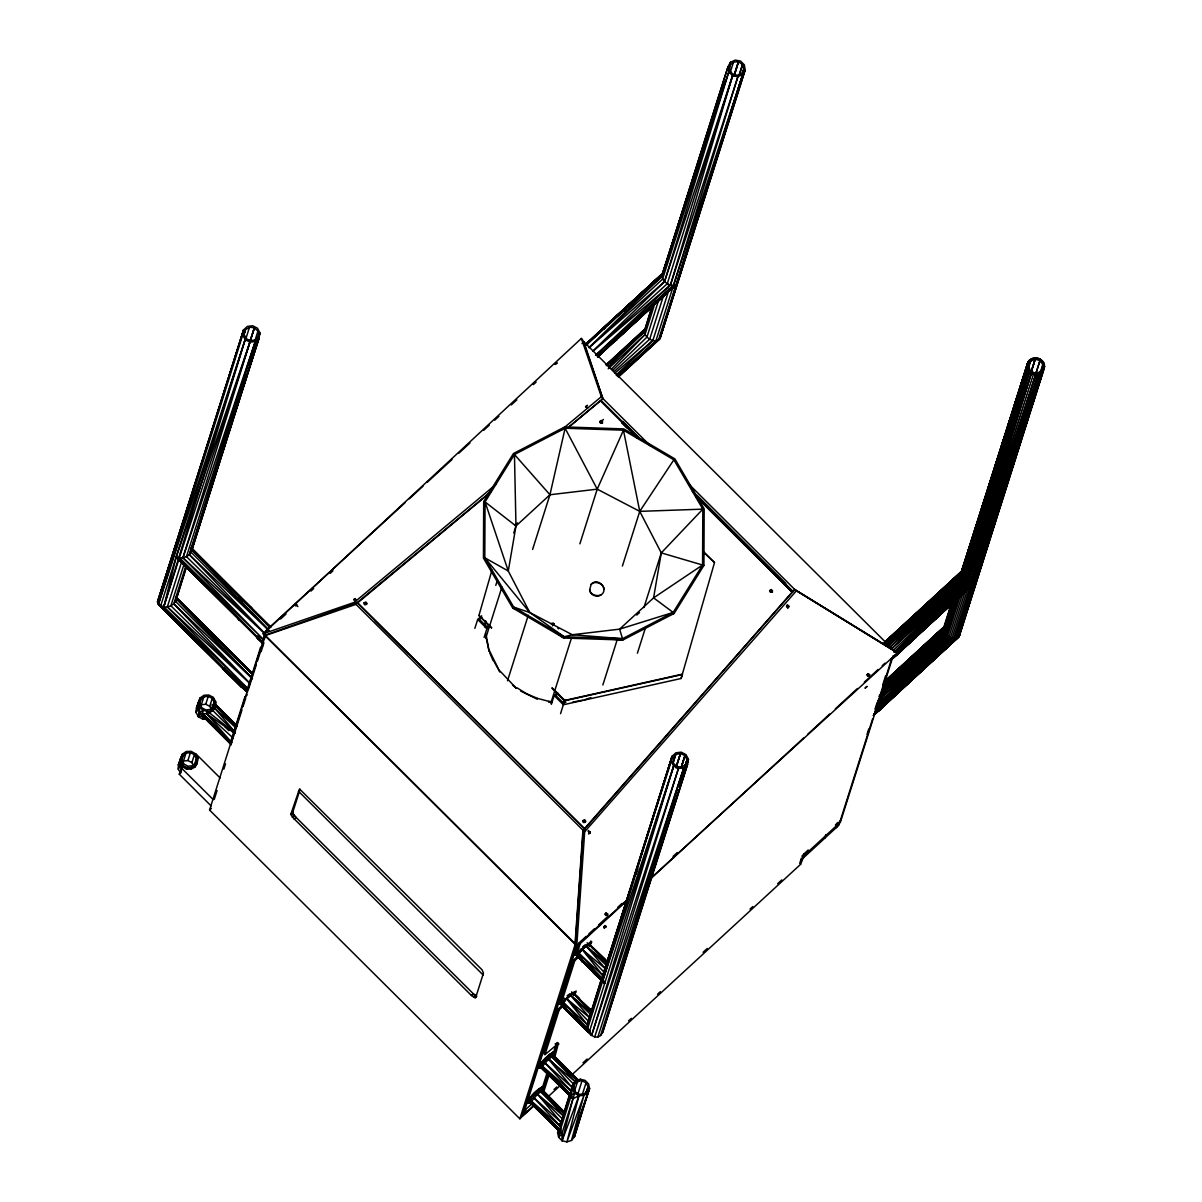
<?xml version="1.0" encoding="UTF-8"?>
<svg xmlns="http://www.w3.org/2000/svg" width="1202" height="1202" viewBox="0 0 1202 1202"><rect width="100%" height="100%" fill="white"/><g stroke="black" fill="none" stroke-linecap="round" stroke-linejoin="round"><path stroke-width="1.5" d="M197.173 759.138L197.158 763.45L194.889 767.116L190.968 769.145L186.46 768.995L182.569 766.711L180.57 758.537L182.298 754.195L186.25 751.505L191.148 751.34L195.445 753.729L197.774 757.936L197.158 763.45L197.774 757.936L197.173 759.138L195.445 753.729M247.702 688.656L223.978 668.507L247.417 692.472L158.409 604.336L242.714 334.967L157.492 601.977L243.57 329.904L242.714 334.967L245.133 339.64L160.602 606.093L247.417 692.472L158.409 604.336L157.492 601.977L243.57 329.904L247.402 326.388L252.72 325.757L257.513 328.251L259.933 332.939L259.061 338.002L191.193 552.259C188.293 557.277 181.442 559.095 176.213 556.932L163.742 606.995L241.121 686.011L222.625 667.516L223.076 669.183L246.861 691.811M247.417 692.472L242.819 687.604M542.673 1086.773L533.988 1093.339L527.768 1100.491L542.673 1086.773L541.216 1089.057L563.828 1111.519L542.703 1090.499L537.504 1094.136L530.382 1102.805L561.875 1133.696L562.1 1140.743L566.878 1141.9L571.491 1140.413L574.451 1136.746L589.581 1088.456L588.559 1083.828L585.104 1080.388L580.311 1079.231L575.698 1080.718C570.965 1085.256 569.628 1093.054 572.948 1098.808L562.1 1140.743L558.645 1137.302L557.623 1132.675L558.434 1129.835M578.883 1080.583L553.776 1055.611L548.563 1059.232L541.441 1067.466L572.948 1098.808L579.003 1095.653L583.902 1095.488L587.838 1092.798L589.581 1088.456L576.599 1126.83M703.921 565.406L704.177 508.852L674.863 458.879L623.838 428.904L564.76 426.935L513.464 453.53L483.7 501.534L483.444 558.089L512.758 608.062L563.783 638.037L622.861 640.005L674.157 613.426L703.921 565.406L700.841 567.479M874.966 714.003L959.241 636.249L1044.508 366.415C1044.838 357.039 1029.859 354.5 1027.394 363.68L961.059 572.888C960.894 579.544 969.233 584.878 975.258 582.369L1044.508 366.415L993.663 525.424M1043.321 370.547L1040.121 373.491L972.749 583.075L891.418 659.537L975.258 582.369L958.58 637.165L873.373 715.521L955.139 638.593L972.102 585.089L975.258 582.369L891.418 659.537L896.602 654.91M878.437 710.878L957.648 637.886L1041.924 372.214L1044.388 367.707L1043.576 362.583L1039.79 358.812L1034.471 357.835L1029.663 360.014L1027.199 364.522L1028.011 369.645L1031.812 373.416L1037.116 374.408L1041.924 372.214L974.101 582.85L916.48 636.234C914.136 639.9 917.547 634.551 916.3 637.24L915.699 637.856M914.692 638.232L915.053 637.466L897.053 653.888L915.233 637.766M223.782 736.796L231.205 744.594L231.4 743.467L202.807 713.672L202.913 710.307L199.457 706.866L198.435 702.238L200.163 697.896L204.1 695.207L208.998 695.041L213.295 697.43L215.639 701.637C217.231 710.322 207.029 716.152 199.667 712.786L199.457 706.866L196.076 712.546L198.405 716.753L202.702 719.142L205.978 719.021M950.677 605.613L943.45 628.406C943.285 635.047 951.623 640.396 957.648 637.886L898.57 691.886M889.074 700.435L873.944 714.288L959.587 635.152L959.647 633.935M563.558 997.735L558.93 1003.955L561.905 999.508M567.134 995.767L568.261 997.134L569.538 993.753L571.025 994.88L565.256 1000.184L562.431 1000.8L561.169 1003.445L562.746 1004.151L561.214 1002.648L558.93 1003.955L562.341 1002.994L560.042 1003.971M586.621 945.719L580.851 951.022L576.569 951.563L574.526 954.794L577.501 950.331M578.132 955.259L578.027 951.623L576.765 954.268L578.342 954.989L576.81 953.471L574.526 954.794L577.937 953.832L575.638 954.809M598.025 356.573L673.526 285.34L676.035 284.634L597.574 356.994L676.035 284.634L617.302 338.784C613.14 342.886 619.21 337.717 616.656 339.43M186.836 565.992L175.597 601.436C172.682 606.439 165.846 608.257 160.602 606.093L241.827 687.304M268.842 626.362L268.978 625.356L270.6 626.843L268.797 625.611L269.443 627.083L251.939 609.053L269.639 626.903L265.657 623.027M485.187 626.738L485.458 621.719M485.353 627.609L485.713 620.923M589.656 589.701L591.189 584.322C598.536 576.374 608.933 589.957 601.165 594.78C596.958 597.95 589.806 595.035 589.656 589.701C590.227 595.486 598.115 596.613 601.165 594.78M607.761 914.166L606.77 913.445L606.093 915.398L607.761 914.166L605.913 913.024L606.649 915.413M869.692 674.893L868.685 674.172L868.009 676.125L869.692 674.893L867.829 673.751L868.565 676.14M651.409 877.655L897.428 652.896L794.642 589.461L582.91 830.417L574.992 944.502L576.765 945.839L626.527 900.388M583.225 830.447L575.367 943.961L265.056 635.197L357.295 602.743L584.848 829.17L583.225 830.447L355.657 604.02M576.765 945.839L584.683 831.754L796.415 590.798L897.428 652.896M552.604 1052.456L552.274 1054.169L577.471 1079.501L553.822 1056.077L552.604 1052.456L546.955 1056.768L573.835 1084.384L572.738 1084.384L571.386 1095.037L541.771 1066.895L538.601 1066.339L545.047 1058.436L553.746 1051.885L538.842 1065.603L548.833 1054.965L553.746 1051.885M574.691 1133.636L574.451 1136.746L587.838 1092.798L571.491 1140.413L583.902 1095.488L566.878 1141.9L579.003 1095.653L574.706 1093.264L572.377 1089.057L571.01 1090.965L542.312 1066.144L539.908 1065.197L542.312 1066.144L571.386 1095.037L574.706 1093.264L561.875 1133.696L558.645 1137.302L559.681 1131.938L557.623 1132.675M730.02 65.239L729.569 69.941L732.394 73.923L737.172 75.305L741.664 73.457L743.783 69.22L742.52 64.608L738.479 61.753L733.536 61.993L730.02 65.239L728.893 68.799M1042.344 369.269L1042.795 364.552L1039.97 360.57L1035.192 359.188L1030.7 361.051L1028.581 365.273L1029.844 369.9L1033.885 372.755L1038.828 372.5L1042.344 369.269L1040.631 374.618M179.278 774.208L182.569 766.711L189.841 767.762L190.968 769.145L194.439 766.275L194.889 767.116L197.398 762.609L194.439 766.275L186.46 768.995L181.592 763.165L180.555 773.051L179.278 774.208L211.116 805.896M231.205 744.594L202.161 715.686L198.405 716.753L199.457 706.866M570.725 1092.738L571.01 1090.094M602.502 977.241L602.773 974.597M199.787 701.051L200.163 697.896L196.452 707.873L196.076 712.546L198.435 702.238L196.452 707.873L199.412 704.207M234.57 731.567L214.662 708.113L215.639 701.637L214.241 703.155L236.689 725.497M887.061 644.272L961.269 575.427L1027.394 363.68M549.374 1120.73L529.736 1102.099L526.957 1103.075C530.382 1097.711 534.905 1090.695 541.531 1087.344L542.748 1090.98L563.753 1111.865M568.486 1093.429L540.81 1067.211L538.015 1068.187L541.922 1063.695L544.972 1062.869L571.867 1087.224L548.563 1059.232L550.2 1054.019M541.486 1091.116L542.628 1086.954L542.703 1090.499L563.738 1112.601M552.439 1056.498L553.686 1052.066L553.776 1055.611L578.523 1081.62L550.231 1055.506M182.809 756.058L182.103 760.28L184.116 764.156L188.083 766.23L192.515 765.719L195.686 762.789L196.407 758.582L194.393 754.691L190.412 752.617L185.994 753.143L182.809 756.058L181.307 760.821M200.674 699.759L199.953 703.966L201.966 707.858L205.948 709.931L210.38 709.405L213.55 706.491L214.272 702.268L212.258 698.392L208.277 696.319L203.859 696.829L200.674 699.759L199.171 704.522M532.606 549.419L549.945 494.758L514.456 454.506L515.974 526.01L508.281 571.01L529.812 612.539L564.159 636.76L622.516 638.698L673.165 612.434L702.569 565.015L702.824 509.152L673.871 459.795L623.462 430.181L565.12 428.243L514.456 454.506L485.052 501.925L484.797 557.788L513.75 607.145L564.159 636.76L572.332 634.746L619.616 629.142L673.165 612.434L653.587 597.875L661.28 552.89L702.824 509.152L639.749 511.361L597.229 489.154L549.945 494.758L515.974 526.01L513.735 533.072M574.451 1084.204L573.73 1088.411L575.743 1092.302L579.725 1094.376L584.157 1093.85L587.327 1090.92L588.048 1086.713L586.035 1082.837L582.053 1080.748L577.636 1081.274L574.451 1084.204L572.768 1089.508M591.159 1010.386L573.099 993.077L566.488 998.486L561.424 1004.917L591.624 1035.388L594.689 1036.995L597.845 1037.041L600.609 1035.523L602.578 1032.683L687.574 764.382L688.445 759.318L686.026 754.646L681.233 752.152L675.915 752.783L672.098 756.298L603.164 979.54L604.726 983.311L577.02 955.755L582.084 949.31L588.695 943.901L608.062 962.532M618.669 376.632L660.018 338.513L745.165 69.971L742.701 74.479L673.526 285.34C668.282 285.325 662.843 281.704 661.791 276.385L727.976 66.786L730.44 62.279L735.248 60.1L740.567 61.077L744.354 64.848L745.165 69.971L660.018 338.513L658.426 340.151C652.596 342.42 645.399 337.882 644.182 331.887L651.935 306.39M249.55 365.092L259.933 332.939L191.193 552.259L269.263 630.689M588.424 831.589L588.574 830.852L590.272 832.731L588.589 833.963L589.265 832.024L590.317 832.054L588.424 831.589L589.821 833.497M879.443 710.517L880.57 709.09L879.443 709.405L897.083 693.569L879.443 710.517L880.405 708.88L873.809 714.153L956.491 638.367L973.77 583.871L895.43 655.976M897.053 655L914.692 638.052L897.323 654.158C897.353 654.339 897.939 654.234 897.864 653.377L914.692 638.052L897.999 653.452M896.557 694.26L956.491 638.367M187.707 632.297L246.801 691.616L160.602 606.093L223.347 668.342M622.937 913.505L672.098 756.298L602.788 975.468L578.688 953.111L582.775 960.774L603.164 979.54L602.788 975.468L671.227 761.362L673.646 766.035L603.164 979.54L582.775 960.774C577.501 961.059 590.588 965.116 577.02 955.755L583.015 961.315M582.159 960.714L583.316 962.471L577.02 955.755C587.342 967.009 596.568 974.882 594.389 973.5L604.726 983.311L594.209 972.208M606.785 961.375L589.386 944.366L593.653 949.174M246.786 691.631L158.409 604.336L245.133 339.64L249.926 342.149L176.213 556.932L263.013 643.31L239.213 618.925C235.667 617.062 241.497 623.012 239.213 618.925L179.338 557.818L249.926 342.149L255.245 341.518L259.061 338.002L191.689 549.66L268.031 629.307M251.398 673.451L175.597 597.304L232.963 655.075L224.834 647.262M250.377 607.972L251.564 608.858L191.223 548.187L252.36 609.008L191.193 548.127L264.215 621.449M263.283 640.005C250.677 629.623 260.308 643.386 257.694 637.3L179.338 557.818L263.358 639.389L182.944 557.713L249.926 342.149M549.945 494.758L565.12 428.243L597.229 489.154L579.875 543.83M560.012 1124.817L560.853 1122.142L533.898 1097.757L530.863 1098.598L530.112 1100.296L527.362 1101.783L530.382 1102.805L561.875 1133.696L559.937 1125.853L569.763 1093.85M567.314 1010.431L561.424 1004.917L589.13 1032.488L673.646 766.035L678.439 768.529L594.689 1036.995L683.758 767.898L600.609 1035.523L687.574 764.382L683.758 767.898L678.439 768.529L591.624 1035.388L587.568 1028.717L587.192 1024.645L601.541 978.368M672.098 756.298L602.788 975.468L582.084 949.31L605.613 968.887L585.915 945.794L607.265 963.824M602.578 1032.683L678.875 789.669M180.601 761.257L182.298 754.195L178.332 764.923L178.317 769.235L180.555 773.051L182.058 768.288M542.012 1087.96L541.847 1090.605L542.267 1088.065L541.847 1090.605L542.748 1090.98L541.216 1089.057L540.81 1091.401L563.062 1115.125M553.581 1056.738L552.274 1054.169L551.883 1056.513L576.599 1082.867L548.563 1059.232L544.476 1060.795L543.499 1060.179L538.842 1065.603L539.758 1065.423M572.738 1084.384L571.01 1090.965L544.972 1062.869L544.476 1060.795M366.49 604.396L366.279 602.262L364.071 602.833L364.852 604.831L366.49 604.396L366.655 603.073M602.472 422.909L601.451 420.384L600.053 421.346L600.204 422.698L602.472 422.909L600.204 422.698M585.374 822.198L585.164 820.064L582.955 820.635L583.736 822.619L585.374 822.198L585.539 820.861M772.42 592L771.399 589.491L770.001 590.437L770.151 591.805L772.42 592L770.151 591.805M576.344 1126.71L577.877 1121.346M586.02 1092.753L587.027 1089.177M491.543 628.075L478.922 615.514L491.964 570.139M553.897 623.628L553.852 624.92L553.251 622.982L551.327 624.214M552.139 687.845L564.76 700.405L682.481 674.127L681.098 678.499L563.377 704.763L564.865 699.549M681.098 678.499L714.514 562.596L703.966 552.094M687.048 759.98L684.794 767.086L687.048 759.98L685.741 764.517L681.684 767.101L676.741 766.515L673.255 763.045L672.85 758.312L675.704 754.525L680.497 753.459L684.975 755.607L687.048 759.98L684.794 767.131M592.736 351.209L664.556 281.599L728.788 71.91L662.618 279.029L589.04 347.498L661.791 276.385L727.976 66.786L728.788 71.91L732.589 75.681L670.461 285.009L595.591 355.251M734.692 74.254L738.479 61.753L733.851 75.981M181.757 561.439L167.348 606.89L247.792 688.521L163.742 606.995L245.133 339.64M673.646 766.035L591.624 1035.388L571.085 1014.518M1031.391 371.719L1035.192 359.188L1031.151 371.643M733.536 61.993L730.095 72.676M250.016 342.059L254.403 327.77L249.475 327.199L245.403 329.784L243.705 335.133L245.403 329.784L244.096 334.321L246.17 338.679L250.662 340.842L255.44 339.775L258.31 335.974L257.889 331.241L254.403 327.77L249.715 342.029L254.403 327.77M255.245 341.518L186.46 556.616L265.417 634.235L182.944 557.713L255.245 341.518L189.36 554.708L265.507 634.175M722.702 87.34L724.37 81.976M730.44 62.279L728.728 67.612M597.469 356.528L673.526 285.34L737.893 76.673L742.701 74.479L660.018 338.513L622.681 372.44M528.7 1100.311L527.768 1100.491L529.451 1098.463L530.863 1098.598L531.254 1101.047L529.631 1101.077C528.054 1102.565 532.231 1103.541 529.451 1102.369L527.017 1102.895L529.887 1100.476L531.254 1101.047L559.937 1125.853L569.838 1094.691L570.755 1097.05L560.327 1129.925L530.698 1101.798L527.543 1101.227L529.887 1100.476L528.835 1100.1L531.254 1101.047L560.327 1129.925M540.524 1063.575L541.922 1063.695L542.312 1066.144L540.69 1066.189C539.202 1067.812 543.409 1068.683 540.344 1067.301L538.436 1066.895L540.96 1065.588L538.075 1068.007L541.441 1067.466L572.948 1098.808L541.771 1066.895M676.095 767.747L680.497 753.459L676.395 765.899M681.113 768.108L684.975 755.607L680.888 768.093M245.599 339.685L249.475 327.199M660.424 336.199L689.693 241.587M1028.476 368.218L1030.7 361.051M899.727 651.289L891.538 658.786L974.101 582.85L1040.121 373.491L1035.763 374.453L971.261 583.045L896.452 652.355M255.125 340.166L257.889 331.241M1028.236 370.036L963.208 578.718L890.171 647.007L964.41 579.905L1031.406 373.191L1028.236 370.036L1027.079 365.829L961.059 572.888L885.649 643.416L961.269 575.427L1027.364 367.992L961.84 576.765L888.563 645.489L962.682 578.072L1028.236 370.036L961.84 576.765L887.091 644.347M1031.406 373.191L966.528 581.437L893.146 650.372L968.091 582.204L1035.763 374.453L1031.406 373.191L965.086 580.461L891.749 648.674L966.528 581.437L1033.51 374.107L968.091 582.204L894.243 652.07M1036.049 373.116L1039.97 360.57L1035.944 373.026M163.742 584.472L166.522 575.578M171 561.334L178.257 538.195M179.368 534.635L243.57 329.904M732.589 75.681L667.305 283.687L592.887 351.315L670.461 285.009L737.893 76.673L732.589 75.681L664.556 281.599L589.145 347.633M734.557 74.254L738.479 61.753M739.185 75.29L742.52 64.608L739.095 75.275M607.28 963.538L612.314 947.446M615.664 936.734L620.698 920.657M970.254 547L975.273 530.968M977.511 523.847L1028.266 361.697L961.059 572.888L884.492 643.07M888.639 645.594L963.208 578.718L1029.603 371.809L964.41 579.905L891.719 648.644M1040 373.461L1042.795 364.552M680.001 786.108L688.445 759.318L679.851 786.048M1031.271 371.658L1035.192 359.188M967.294 607.581L962.201 623.673L968.527 604.035M970.69 596.838L976.91 577.155M981.433 562.852L986.526 546.745M993.318 525.274L996.142 516.319M1001.792 498.439L1005.758 485.908M1010.281 471.59L1015.374 455.498M163.742 606.995L178.707 559.847L262.382 642.454L198.946 578.703M183.801 565.03L170.864 605.793L249.821 683.412L167.348 606.89M249.911 683.352L173.764 603.87L185.469 566.998M186.07 567.374L175.597 601.436L252.345 678.529M185.994 753.143L183.485 761.076L187.903 760.55L191.884 762.624L193.898 766.515M203.859 696.829L201.335 704.763L205.767 704.237L209.734 706.325L211.762 710.202L214.272 702.268M198.405 716.753L199.667 712.786L202.913 710.307L207.691 711.464L233.864 732.213M187.903 760.55L190.412 752.617M205.767 704.237L208.277 696.319M191.884 762.624L194.393 754.691M209.734 706.325L212.258 698.392M194.393 764.923L196.407 758.582M247.327 694.741L244.832 697.025L230.619 741.829L231.55 742.746L241.933 710.006M262.922 645.579L260.428 647.863L247.101 689.888L248.018 690.804M405.119 502.631L265.837 630.81L262.697 640.726L263.614 641.643M209.554 810.043L264.891 635.573L575.202 944.336L519.85 1118.807L209.554 810.043L211.417 808.33M243.029 706.566L245.764 697.941L244.832 697.025M248.574 689.062L256.357 664.541M257.468 661.04L261.36 648.779L260.428 647.863M264.139 639.99L265.191 636.684M214.241 799.42L217.066 790.525M223.842 769.16L225.525 763.826M261.104 651.664L263.929 642.769M290.959 813.844L299.508 788.963L482.062 969.834L483.474 973.049L475.676 997.63L471.469 995.541L292.371 817.059L290.959 813.844L292.822 812.131L300.064 789.308M474.85 628.376L477.675 619.481L481.656 615.815M478.922 615.514L491.678 627.684M495.78 585.389L496.892 581.873M484.105 637.481L486.9 628.676L489.56 626.227M485.713 638.202L501.925 587.087M486.479 639.239L489.124 651.349L485.999 634.25M493.962 661.265L499.882 671.948L489.379 650.552M507.499 680.798L528.294 615.229M500.137 671.152L516.394 688.385L512.578 685.14M551.568 623.357L553.776 624.033M608.407 366.775L644.182 331.887L652.671 305.113M650.567 314.068L652.22 308.854M663.774 272.433L668.868 256.402M673.375 242.158L676.2 233.248M682.991 211.883L684.674 206.534M691.466 185.168L697.671 165.576M701.067 154.893L708.414 131.739M710.667 124.617L716.888 105.025M720.268 94.342L724.22 81.871L662.197 274.071L585.69 345.395M552.424 625.821L553.972 624.514M611.307 369.224L645.008 334.532L654.985 303.099M658.486 300.725L646.946 337.101L612.374 370.622M663.549 295.542L649.696 339.204L613.861 371.764M558.66 628.901L557.878 628.391M516.65 687.589L526.626 693.764L537.459 698.392L537.204 699.203L520.676 691.03M616.1 375.009L652.851 340.527L669.274 288.735M617.963 376.526L655.916 340.857L672.895 287.353L645.429 312.295M742.641 72.811L743.783 69.22M742.701 74.479L658.426 340.151L618.564 376.827M552.289 701.728L548.908 701.367L548.653 702.163L552.034 702.524M550.862 703.005L571.536 637.811M551.342 704.387L554.137 695.567L556.796 693.118M591.189 584.322C594.524 580.01 604.726 584.037 603.99 589.461M560.553 713.657L564.895 699.804M622.411 566.037L639.749 511.361L673.871 459.795M602.848 684.99L617.392 639.163M643.926 607.566L661.28 552.89L639.749 511.361L623.462 430.181L597.229 489.154M637.406 653.197L645.79 626.753M576.494 944.411L521.713 1117.094L519.85 1118.807M563.257 1004.346L558.284 1008.914L544.07 1053.718L544.987 1054.635L558.389 1043.426L554.948 1056.498M577.606 956.326L573.88 959.752L560.538 1001.777L561.469 1002.693L572.452 992.852L576.224 991.094L573.639 995.602M586.185 936.358L579.289 942.699L576.149 952.615L577.065 953.532L588.048 943.675L591.82 941.917L589.235 946.44M544.987 1054.635L559.2 1009.83L562.927 1006.405M561.469 1002.693L574.796 960.668L578.523 957.243M577.065 953.532L580.205 943.615L627.098 900.478M562.536 1004.421L565.631 999.688L571.987 994.189M566.638 1011.032L561.424 1004.917L589.13 1032.488L565.796 1009.8L567.179 1009.935L587.568 1028.717L602.533 981.553L577.02 955.755L581.993 960.233M541.681 1089.913L547.541 1071.478M552.394 1056.167L556.556 1043.051M542.793 1091.04L548.413 1073.311M553.476 1057.354L557.473 1042.51L558.885 1044.102M588.319 945.508L590.888 941.001M543.71 1091.957L549.329 1074.227M714.514 562.596L703.831 552.499M577.711 1022.061L577.2 1020.378L587.568 1028.717L563.092 1002.288L567.945 1011.408L577.982 1021.805M563.092 1002.288L587.192 1024.645L601.601 979.194M591.684 1012.79L596.703 996.984M600.038 986.451L601.706 981.178M636.143 874.079L637.841 868.73M568.846 1100.1L570.499 1094.872M574.271 1091.897L577.636 1081.274M681.008 768.123L684.975 755.607M577.561 1094.902L582.053 1080.748M582.114 1095.217L586.035 1082.837M585.81 1093.79L588.048 1086.713M801.418 858.033L799.721 863.382L800.637 864.298L571.521 1075.144M800.637 864.298L804.063 855.614L840.423 822.078L893.251 655.541M824.692 838.275L825.819 834.729M835.886 827.983L837.569 822.649M836.998 826.961L838.125 823.4M867.048 734.347L868.73 729.028M875.477 707.768L877.159 702.464M882.779 684.749L885.589 675.885M872.682 718.631L838.861 825.248L801.253 859.851M875.417 710.006L890.847 661.34M951.338 604.621L943.405 629.623L883.109 685.11M1027.079 365.829L961.014 574.12L885.649 643.476M1028.266 361.697L962.066 570.875L884.507 643.01M883.2 687.033L943.66 630.93L952.615 602.728M970.269 547.226L975.423 530.983M979.885 516.92L987.293 493.586M989.501 486.6L994.64 470.433M999.117 456.294L1003.114 443.718M1008.733 425.989L1010.461 420.565M1018.349 395.683L1021.189 386.728M881.817 690.819L944.231 632.267L954.208 600.835M879.248 696.108L945.072 633.589L956.642 597.139M957.693 596.087L945.598 634.22L879.323 696.198L946.169 634.836L958.264 596.718M1029.603 371.809L963.779 579.334L890.201 647.037M960.143 596.042L947.476 635.978L878.211 700.405L946.8 635.422L959.451 595.546M876.904 704.612L948.919 636.94L962.772 593.277M875.281 708.849L950.481 637.721L965.582 590.107M968.496 586.471L952.074 638.262L875.341 708.88M1035.763 374.453L969.683 582.745L894.318 652.1M955.139 638.593L874.786 711.644L953.652 638.547L970.33 585.96L972.102 585.089L933.879 620.067M958.58 637.165L1044.508 366.415M878.993 710.427L873.373 715.521L959.241 636.249L1044.192 368.563M675.945 767.672L680.497 753.459M597.845 1037.041L683.758 767.898M970.81 596.898L991.38 532.576M259.061 338.002L189.36 554.708L269.203 630.78M648.329 884.071L651.199 875.161M656.923 857.342L663.234 837.734M671.257 812.792L675.269 800.307M898.089 693.359L898.976 692.021L897.083 693.734M229.958 425.824L231.685 420.475M240.911 391.882L246.094 375.805M608.497 960.037L612.524 947.627M559.937 1124.982L560.853 1122.142L536.377 1092.768L535.882 1091.671L541.531 1087.344M728.788 71.91L661.791 276.385L585.735 345.44M883.124 684.824L945.388 625.671L885.573 680.888M567.179 1009.935L561.424 1004.917L568.531 1011.904M566.773 1009.605L561.424 1004.917L566.908 1010.191M567.78 1010.777L589.13 1032.488L578.372 1022.166M585.584 406.712L587.417 405.45L585.584 406.712L587.553 408.274M581.407 948.754L583.856 947.972L585.134 944.577M562.1 1140.743L579.003 1095.653M579.77 999.087L573.79 993.528L580.01 1000.334L573.099 993.077L592.135 1012.67M251.428 607.686L250.392 607.055L252.225 609.113M251.999 673.33L234.916 656.142L235.382 657.87L175.612 597.334L252.645 674.022L176.093 598.836L252.435 678.469M270.285 626.452L268.872 625.686M539.142 1088.907L537.504 1094.136L533.403 1095.683L532.426 1095.082L529.451 1098.463M552.499 1055.146L553.16 1053.733L552.544 1056.227M541.426 1090.034L542.087 1088.621L541.291 1090.259M587.538 344.568L586.501 343.456L585.84 344.553M585.329 344.478L662.407 273.68L621.735 311.438M241.827 686.718C239.784 684.359 245.974 690.203 242.098 686.462M574.451 1083.167L575.698 1080.718M577.291 1021.024L567.284 1011.137M899.051 691.766L898.089 692.262M597.304 355.236L598.972 355.867L597.694 354.605L598.972 355.867L597.74 354.71L598.19 356.919M181.592 763.165L178.317 769.235L180.57 758.537L178.332 764.923L179.849 762.474M241.362 685.936L241.557 687.559M615.8 339.775L597.83 356.153L676.035 284.634L617.302 338.784L615.8 337.657L616.731 339.264L615.048 338.348L616.07 339.956L615.048 338.348M235.427 733.055L212.829 710.562L215.158 705.514L236.599 725.738M582.129 961.209L577.02 955.755M583.391 961.615L604.726 983.311L592.887 971.862M238.447 618.399L176.213 556.932L263.013 643.31L256.627 636.729M239.829 619.781L263.013 643.31L256.732 637.361M617.783 315.495L603.194 328.311L662.407 273.695L606.169 325.727M540.735 1064.762L548.142 1056.498M529.676 1099.665L531.059 1097.471M604.516 927.809L606.063 926.472L604.516 927.809L603.72 926.742L605.718 926.637L604.907 925.645M575.097 953.802L576.569 951.563M559.501 1002.964L560.973 1000.74L562.431 1000.8L563.152 1002.874L561.214 1002.648M592.796 971.216L603.164 979.54L578.688 953.111M572.723 994.685L574.796 991.755L575.713 992.687M366.73 603.539L365.543 602.367L364.071 602.833M602.638 421.571L600.053 421.346M585.614 821.342L584.427 820.155L582.955 820.635M772.586 590.663L770.001 590.437M593.983 973.425L594.464 972.643M257.739 637.916L263.013 643.31L258.31 638.157M590.092 1009.364L590.843 1010.116L582.925 1002.618M787.806 607.927L786.529 606.259L787.07 605.538L788.933 606.679L787.806 607.927L787.325 606.634L788.963 605.988L787.235 604.801M578.688 998.096L573.79 993.528L578.357 998.066L573.79 993.528L577.516 997.72M250.316 607.22L191.208 548.157L250.542 607.671M898.901 692.067L897.819 693.103M563.152 1002.874L565.256 1000.184L564.579 998.321M916.209 636.354C916.33 637.601 917.186 636.083 915.699 636.744M212.679 710.998L214.332 708.94M215.263 706.31L209.929 712.47M578.613 953.757L584.773 947.086M234.796 656.217L235.216 657.284M605.162 925.585L605.973 926.742L604.967 925.946L603.78 927.163L604.351 928.32M543.499 1060.179L546.955 1056.768M532.426 1095.082L535.882 1091.671M879.684 709.796L897.083 693.569M581.993 343.622L583.811 341.744L894.198 650.778M583.811 341.744L602.818 398.493L601.015 400.386L640.756 439.932M894.108 650.507L794.913 589.641L793.11 591.519L692.427 491.348M295.797 604.967C293.573 607.881 299.478 602.773 295.797 604.967L297.916 606.559M354.29 599.137C352.051 602.052 357.956 596.943 354.29 599.137L356.408 600.73L355.011 598.641M808.18 849.979L803.131 854.697L804.063 855.614M236.764 658.17L252.104 673.916M877.911 711.404L878.812 710.577L875.056 713.928L878.812 710.112L875.056 713.147M577.846 1081.65L580.311 1079.231M600.715 422.082L603.404 419.468M653.467 283.702L657.509 279.886L651.98 284.694M619.045 335.583L624.469 330.52M606.334 365.243L644.588 329.573L606.199 364.822M608.227 368.774L645.008 334.532M626.242 368.022L630.344 364.206M943.179 590.212L947.236 586.426M891.418 659.537L896.046 655.21M874.966 713.958L878.437 710.713M489.409 493.181L355.777 604.411L264.71 635.768L263.133 633.77L581.377 338.423L582.955 340.406L602.923 398.688L568.426 427.386M619.015 313.962L585.464 344.944L603.449 328.672M672.895 287.353L615.544 340.436M884.747 682L943.81 627.309L883.786 682.345M605.027 326.628L662.407 273.695M621.359 333.074L624.078 330.58M652.671 304.181L656.638 300.53M886.024 641.853L894.288 634.235M897.038 631.681L903.919 625.325M909.433 620.232L923.196 607.521M927.328 603.704L950.737 582.084L925.961 604.591M957.618 575.728L961.75 571.912L956.236 576.93M896.046 655.375L890.982 660.003L975.258 582.369L916.645 636.219M886.22 680.933L893.071 674.592M898.555 669.529L912.273 656.863M916.39 653.062L921.874 647.998M924.608 645.459L942.443 628.992L885.183 681.534M409.266 498.83L423.059 486.134M427.191 482.333L452.012 459.495M458.909 453.139L469.937 442.997M483.73 430.301L489.244 425.223M494.758 420.144L498.905 416.343M511.316 404.924L516.83 399.845M533.372 384.61L536.137 382.071M280.562 619.045L286.076 613.967M310.897 591.129L313.647 588.589M330.204 573.354L332.954 570.815M586.155 344.148L590.137 340.482M592.796 338.047L603.389 328.281M636.805 299.178L639.539 296.669M606.304 364.627L646.165 327.936M610.331 362.929L613.095 360.48M640.381 335.253L643.1 332.744M194.934 755.322L196.196 754.15L220.146 777.979M514.787 525.484L517.551 522.93M482.002 617.257L479.523 619.541L486.915 626.903L489.394 624.604M291.215 815.136L293.078 813.423L292.822 812.131M292.371 817.059L294.235 815.347L293.078 813.423M294.159 819.103L296.023 817.39L294.235 815.347M636.76 615.093L639.524 612.554M558.479 693.344L555.985 695.627L563.377 702.99L565.857 700.691M471.469 995.541L473.333 993.829L476.788 996.218L474.925 997.93M473.393 997.164L475.256 995.451M883.695 643.055L962.066 570.875L884.582 642.319L923.196 607.1M588.935 933.819L594.449 928.74M598.596 924.939L608.242 916.044M617.903 907.164L622.035 903.363M673.06 856.41L677.192 852.594M579.68 943.029L576.915 945.568L522.84 1116.057L533.673 1106.08M649.155 880.164L803.612 738.028M807.759 734.227L829.816 713.928M835.33 708.849L857.402 688.536M864.298 682.195L878.091 669.499M882.223 665.698L884.972 663.158M890.982 660.003L975.258 582.369M883.861 682.15L945.388 625.671L883.966 682.105M886.265 680.572L912.378 656.577M916.405 652.881L942.443 628.977M593.322 972.884L604.726 983.311L593.908 972.403M534.95 1093.339L539.382 1089.808M531.434 1104.217L526.461 1108.8L524.943 1113.548L533.643 1105.555M835.42 824.918L838.14 822.408M554.032 1089.478L556.796 1086.939M583.015 1062.793L587.162 1058.992M628.571 1020.889L631.32 1018.349M657.554 994.204L660.319 991.665M703.095 952.3L707.242 948.483M750.033 909.103L752.798 906.563M777.634 883.71L781.781 879.894M548.052 1096.75L560.478 1085.316M585.735 344.103L662.197 274.071L604.366 326.959L605.417 328.011M623.583 311.318L626.272 308.839M617.137 338.528L676.035 284.634L616.476 339.009M885.033 641.853L961.42 571.806M912.002 618.97L914.692 616.491M891.418 658.651L974.101 582.85M884.657 682.285L943.45 628.406M903.829 647.547L929.777 623.808M891.824 697.926L959.241 636.249M887.437 640.651L894.363 634.34M897.128 631.831L902.657 626.783M915.113 615.439L920.657 610.391M927.568 604.08L930.333 601.556M942.789 590.212L948.333 585.164M896.557 652.355L972.749 583.075L1038.017 374.243L971.261 583.045L894.333 652.175M886.205 681.233L893.071 674.983M916.375 653.723L921.859 648.719M881.983 691.075L945.072 633.589M877.009 704.657L950.481 637.721M597.394 355.942L601.511 352.201M606.995 347.213L609.745 344.719M616.611 338.483L641.312 316.036M606.845 365.799L644.182 331.887M900.343 688.881L904.49 685.125M927.899 663.895L934.795 657.644M956.837 637.646L959.587 635.152M607.596 324.916L611.743 321.159M617.287 316.156L631.125 303.625M636.654 298.622L639.419 296.113M651.875 284.844L657.404 279.841M911.071 639.644L915.203 635.888M940.009 613.426L944.141 609.684M949.655 604.696L952.42 602.187M967.58 588.469L970.33 585.96M883.32 687.334L944.231 632.267M879.488 696.364L946.8 635.422M621.885 311.799L628.721 305.639M643.776 292.086L647.878 288.39M606.89 364.912L616.641 356.123M624.995 348.58L633.364 341.052M640.32 334.772L643.115 332.263M883.169 685.425L943.66 630.93M878.361 700.496L948.919 636.94M595.681 355.341L673.526 285.34M617.002 375.85L655.916 340.857M875.341 708.925L953.652 638.547M539.172 1067.496L540.81 1067.211L538.015 1068.187M529.451 1102.369L526.957 1103.075M586.501 343.456L587.132 344.824M614.808 373.146L652.851 340.527M263.133 633.77L354.199 602.412L496.456 484M561.109 430.181L601.346 396.69L581.377 338.423M240.881 686.117L241.001 686.913L223.978 669.499L241.121 686.011M491.047 491.513L357.249 602.518L584.803 828.944L792.479 591.925L695.778 495.705M568.741 427.056L600.384 400.792L637.481 437.693M598.1 356.423L597.499 354.635M577.982 1021.204L567.84 1011.483M578.688 1022.421L578.613 1021.384M205.226 717.293L202.702 719.142L202.161 715.686L199.667 712.786L231.4 743.467M364.221 604.2L366.415 603.915M583.105 821.988L585.299 821.717M594.509 973.35L604.726 983.311L593.953 972.989M241.121 685.666L224.353 669.229L241.602 686.087M238.687 620.022L239.649 620.367M257.799 638.502L263.013 643.31M582.234 961.855L583.195 962.216M595.576 950.767L606.063 960.563M575.052 954.764L576.464 954.223M559.456 1003.925L560.868 1003.4M235.141 656.247L175.612 597.319M584.367 699.88L590.828 697.626M670.671 614.507L674.157 613.426M682.36 674.532L564.624 700.796L552.003 688.235M572.633 702.118L582.685 700.195M528.114 1102.384L530.382 1102.369L561.875 1133.696L530.698 1101.798M562.431 702.539L565.826 702.404M608.362 638.878L622.861 640.005M576.81 953.471L578.748 953.697L580.851 951.022L580.175 949.144M223.076 669.183L222.43 667.621L223.362 668.928M584.142 1004.076L590.603 1010.266M537.459 698.392L548.908 701.367M661.28 552.89L702.569 565.015L653.587 597.875L619.616 629.142L622.516 638.698L572.332 634.746L529.812 612.539L513.75 607.145M603.72 926.742L605.102 927.178L604.351 926.096M512.758 608.062L515.974 609.144M605.342 959.932L598.551 953.426M553.822 1056.077L552.905 1055.717L553.085 1053.072M247.432 689.107L242.293 686.688L243.12 687.544M540.524 1067.466L572.948 1098.808M616.07 339.956L614.507 339.144L615.679 340.692L614.793 339.129M666.764 283.927L669.093 285.22M539.157 1090.394L564.715 1114.029M786.529 606.259L788.467 607.431L787.07 605.538M867.303 674.472L869.226 675.644L867.829 673.751M605.372 913.745L607.31 914.917L605.913 913.024M233.564 732.544L206.413 713.567L207.691 711.464L212.829 710.562M554.678 631.636L563.783 638.037M603.78 927.163L605.492 927.328L604.967 925.946M222.505 667.17L160.602 606.093L222.58 668.027M794.642 589.461L796.415 590.798M582.91 830.417L584.683 831.754M515.974 526.01L485.052 501.925L508.281 571.01L484.797 557.788L529.812 612.539M222.655 667.576L160.602 606.093L224.969 669.439L223.978 668.507M587.192 1024.645L566.488 998.486L590.017 1018.064L570.304 994.956L591.669 1012.986M562.731 1115.396L537.504 1094.136L562.761 1119.272M579.018 998.336L573.099 993.077L592.526 1011.904M258.685 639.269L262.457 642.649M607.731 963.508L588.695 943.901L594.99 949.535M233.158 738.088L206.413 713.567L231.836 742.611L202.807 713.672M866.627 674.848L868.009 676.125M604.711 914.121L606.093 915.398M214.662 708.113L236.058 728.006M594.284 948.919L589.386 944.366L593.112 948.558M173.764 603.87L252.255 678.649M161.549 605.853L168.325 612.299M585.915 945.794L607.055 966.107M570.304 994.956L590.137 1014.007M243.51 686.462L242.744 685.711M224.864 726.774L228.861 730.606M588.334 966.423L594.975 972.809M558.87 1061.862L577.381 1079.757M551.778 1100.581L559.711 1108.259M239.228 596.943L245.854 603.374M588.695 943.901L608.122 962.742M576.434 1019.296L582.955 1025.607M212.769 635.527L216.796 639.449M239.153 597.169L243.135 601.045M252.405 610.09L260.353 617.858M578.913 1022.511L589.13 1032.488L578.868 1021.805M587.538 1028.942L590.167 1031.526L587.703 1028.927M567.599 1011.393L577.095 1020.708M236.974 725.858L214.662 703.966L235.667 724.896M191.689 549.66L270.75 627.564L192.08 548.623L269.909 626.062M595.681 950.301L605.658 960.173L595.366 949.926M224.353 669.229L240.941 685.606M224.924 669.379L223.617 668.087L243.435 687.799M615.424 337.957L616.731 339.264M603.299 327.996L604.336 329.032M603.164 328.221L604.2 329.243M586.351 343.547L587.432 344.809M602.818 398.493L650.507 445.957M687.604 482.858L794.913 589.641M622.771 421.406L638.683 437.243M696.995 495.269L785.792 583.631M621.674 422.353L629.623 430.271M632.267 432.9L637.571 438.174M695.853 496.171L792.569 592.406M621.689 422.608L626.993 427.882M632.282 433.156L637.586 438.43M695.913 496.456L791.292 591.384M839.507 821.161L840.423 822.078M804.093 853.736L805.024 854.652M802.365 855.614L803.282 856.545M801.989 856.245L802.906 857.161M477.675 619.481L486.9 628.676M554.137 695.567L563.377 704.763M375.114 620.923L408.199 653.858M590.392 942.593L591.309 943.51M599.813 954.749L605.027 959.932M599.738 954.899L605.042 960.173M265.672 622.967L269.639 626.903M587.117 942.759L588.048 943.675M583.601 945.749L584.518 946.68M265.837 630.81L266.769 631.726M579.289 942.699L580.205 943.615M573.88 959.752L574.796 960.668M252.991 673.916L176.499 597.785L252.54 674.052M571.521 991.92L572.452 992.852M579.514 999.869L582.099 1002.438M568.005 994.925L568.922 995.842M170.414 614.222L173.073 616.851M183.666 627.399L186.31 630.028M558.284 1008.914L559.2 1009.83M214.241 703.155L237.17 725.963M555.114 1043.862L556.03 1044.778M298.412 791.171L483.354 975.198M231.16 744.113L199.667 712.786L231.085 744.474M292.822 814.145L475.106 995.541M181.292 767.868L213.22 799.63M593.578 972.643L602.533 981.553M595.11 950.707L603.404 959.001M175.612 597.349L234.946 656.848M160.121 604.621L185.078 629.668M563.783 1111.745L542.027 1089.328M614.387 339.385L615.679 340.692M579.018 1022.181L589.13 1032.488M214.647 704.056L217.231 706.716M221.138 710.698L230.228 720.013M223.812 668.297L224.654 669.168M582.084 949.31L603.644 971.742M566.488 998.486L588.048 1020.904M560.087 1063.515L562.686 1066.219M593.953 949.144L589.386 944.366L594.104 949.52M215.158 705.514L236.403 727.736M559.832 1084.234L567.329 1092.077M208.938 721.185L216.36 728.998M615.559 338.438L616.821 339.775L616.235 337.777M616.13 337.492L617.347 338.784L616.341 337.462M559.937 1125.853L533.898 1097.757L533.403 1095.683M573.79 993.528L578.508 998.682M562.115 1005.383L566.908 1010.777M597.604 354.936L598.761 356.258M582.73 946.605L583.856 947.972M601.346 396.69L602.923 398.688M354.199 602.412L355.777 604.411M588.274 830.462L589.265 832.024M553.1 1054.439L553.912 1055.732M540.69 1066.189L541.441 1067.466M529.631 1101.077L530.382 1102.369M489.785 652.881L493.045 660.529M213.295 697.43L213.776 700.285M485.743 635.062L486.074 638.382M581.573 960.293L581.633 961.134M212.153 704.357L212.258 707.302M675.704 754.525L672.925 763.435L675.704 754.525M1029.663 360.014L1027.409 367.181L1029.663 360.014M1044.222 364.236L1041.398 373.191L1044.222 364.236M865.185 688.025L866.942 686.492L865.185 688.025M555.174 364.311L557.007 363.034L555.174 364.311"/></g></svg>
